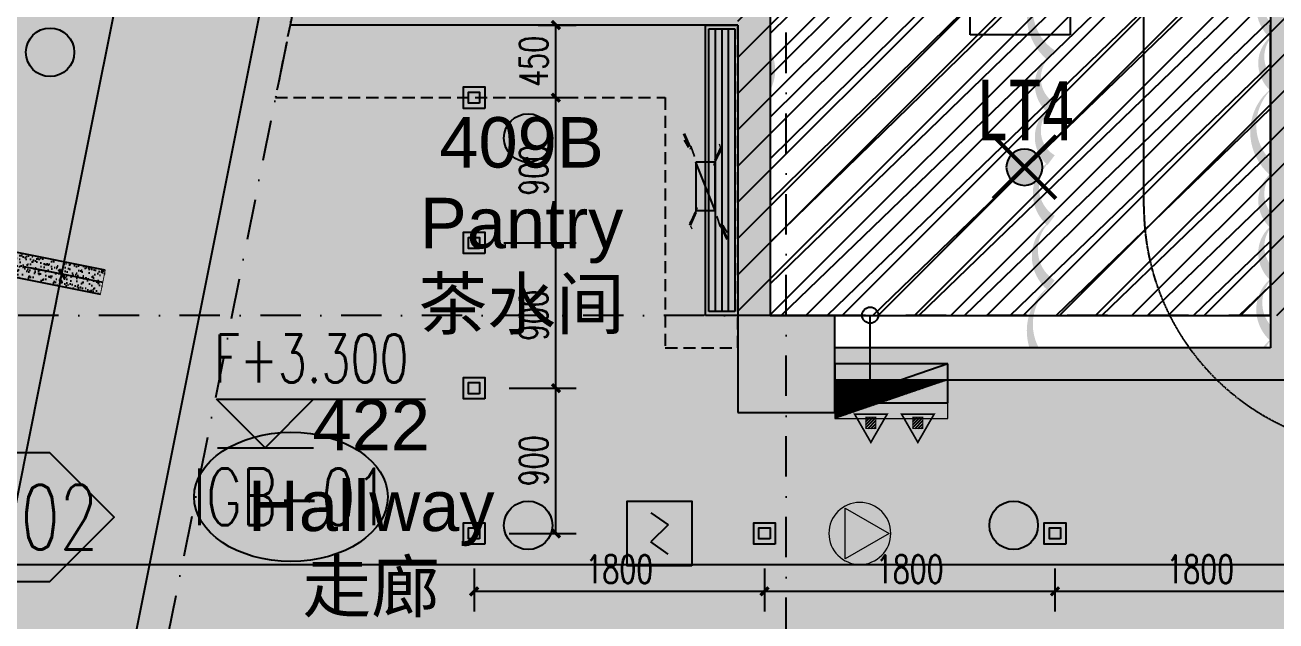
# Model space of a CAD drawing. Extents: x -354516 to 794396, y -401250 to -150594.
# Drawn here: x 16282 to 24035, y -338342 to -334650 of the extents above; entities that cross this region are included whole.
import ezdxf
from ezdxf.enums import TextEntityAlignment as Align

# ---------------------------------------------------------------- set-up
doc = ezdxf.new("R2010")
doc.units = 0
doc.header["$LTSCALE"] = 1000
doc.header["$MEASUREMENT"] = 0
for name, pattern in [('$0$HIDDEN', [0.375, 0.25, -0.125, 0, 0]), ('DASH', [0.35, 0.25, -0.1]), ('DASHDOT2', [0.5, 0.25, -0.125, 0, -0.125]), ('DOTE', [2.4200000000000004, 2, -0.2, 0.02, -0.2])]:
    doc.linetypes.add(name, pattern=pattern)
for name, color, linetype in [('0-吊顶', 6, 'Continuous'), ('0-吊顶材质', 251, 'Continuous'), ('0-吊顶边界', 36, 'Continuous'), ('0-房间名称', 2, 'Continuous'), ('0-火灾自动报警', 1, 'Continuous'), ('0-灯具', 20, 'Continuous'), ('0-灯具1', 40, 'Continuous'), ('0-设备风口', 5, 'Continuous'), ('0-设备风口（修改）', 71, 'Continuous'), ('A-轴线1', 1, 'DOTE'), ('BPM', 4, 'Continuous'), ('COLUMN', 2, 'Continuous'), ('DIM_ELEV', 3, 'Continuous'), ('LINE', 11, 'Continuous'), ('M-DUCT-S-DIFF', 6, 'DASH'), ('PUB_DIM', 3, 'Continuous'), ('PUB_HATCH', 8, 'Continuous'), ('PUB_TEXT', 7, 'Continuous'), ('S-PLT', 30, 'Continuous'), ('S-XP', 1, 'Continuous'), ('S-XP-LG', 32, 'Continuous'), ('S-消火栓', 20, 'Continuous'), ('SN', 3, 'Continuous'), ('WALL', 2, 'Continuous'), ('Z-110', 110, 'Continuous'), ('Z-材料', 3, 'Continuous'), ('墙体', 7, 'Continuous'), ('家具1', 61, 'Continuous'), ('楼梯', 145, 'Continuous'), ('设备', 241, 'Continuous')]:
    doc.layers.add(name, color=color, linetype=linetype)
doc.layers.add('0-地面材质_material hatch', color=251, linetype='Continuous', transparency=0.3)
doc.layers.add('DIM_MODI-天花修改', color=3, linetype='Continuous', plot=False)
doc.layers.add('修改', color=1, linetype='Continuous', plot=False)
doc.layers.add('S-XIAO', color=30, linetype='Continuous', lineweight=5)
doc.styles.add('510p-04$0$Arial_2', font='arial.ttf', dxfattribs={"height": 6.392964071856287})
doc.styles.add('_TCH_DIM', font='SIMPLEX', dxfattribs={"bigfont": 'GBCBIG'})
doc.styles.add('DIM_FONT', font='SIMPLEX', dxfattribs={"width": 0.7, "bigfont": 'GBCBIG'})
doc.styles.add('DIMHT', font='simhei_0.ttf', dxfattribs={"width": 0.8})
doc.styles.add('HZ', font='tjromans.shx', dxfattribs={"width": 0.7, "bigfont": 'tjhztxt.shx'})
doc.styles.add('romans', font='romans', dxfattribs={"width": 0.7})
doc.dimstyles.new('_TCH_ARCH&&50', dxfattribs={"dimscale": 0.5, "dimtxt": 350, "dimasz": 100, "dimexe": 250, "dimexo": 300, "dimgap": 100, "dimtad": 1, "dimdec": 0, "dimzin": 0, "dimdsep": 46, "dimtxsty": 'DIM_FONT', "dimblk": 'ARCHTICK', "dimcen": 0.09, "dimclrd": 3, "dimclre": 3, "dimclrt": 7, "dimazin": 2, "dimtfac": 1, "dimtdec": 0, "dimtix": 1, "dimtmove": 2, "dimatfit": 3, "dimfxl": 0, "dimtolj": 1, "dimtzin": 0, "dimarcsym": 0})

# ---------------------------------------------------------------- blocks, each defined once
blk = doc.blocks.new('PFV1')
at = {"color": 0, "linetype": 'ByBlock', "lineweight": -2}
for p, q in [((-8.876596426136985, 246.3417198565585), (-255.8765964261368, -179.4582801434426)), ((236.3234035738633, -180.4582801434426), (-8.876596426136985, 246.3417198565585)), ((-255.8765964261368, -179.4582801434426), (236.3234035738633, -180.4582801434426))]:
    blk.add_line(p, q, dxfattribs=at)
blk.add_circle((-9.476596436230466, -37.85828015566221), 300, dxfattribs=at)
blk = doc.blocks.new('510I-01-LBBRestroom-plan-01$0$wtqyy')
at = {"layer": '0-灯具'}
for points in [[(-106.5, -26.5), (26.5, -26.5), (26.5, 106.5), (-106.5, 106.5)], [(-74.5, 5.5), (-5.5, 5.5), (-5.5, 74.5), (-74.5, 74.5)]]:
    blk.add_lwpolyline(points, close=True, dxfattribs=at)
blk = doc.blocks.new('TJ-FK3')
for p, q in [((0.5, 0.5000000000109139), (-0.5, 0.5000000000109139)), ((-0.5, 0.5000000000109139), (-0.5, -0.5000000000109139)), ((0.5, -0.5000000000109139), (0.5, 0.5000000000109139)), ((-0.5, -0.5000000000109139), (0.5, -0.5000000000109139))]:
    blk.add_line(p, q)
at = {"color": 95}
blk.add_line((-0.5, -0.5000000000109139), (0.5, 0.5000000000109139), dxfattribs=at)
at = {"color": 95, "style": 'romans'}
for height, rotation, text_generation_flag, width, p in [(0.654350400000001, 311.9912634688246, 4, 0.7999999999999938, (-0.946558161143912, 1.379098507117305)), (0.654350400000001, 48.00873653117544, 6, 0.7999999999999938, (0.946558161143912, 1.379098507117305)), (0.1337774737157268, 41.99126346882271, 4, 0.7999999999999959, (-0.8762879117875855, 0.7825028944571386)), (0.4436329971176255, 123.4898884080581, 6, 0.8000000000000188, (-0.9503797233537625, 0.7664512077863037)), (0.4436329971176255, 236.5101115919419, 4, 0.8000000000000188, (0.9503797233537625, 0.7664512077863037)), (0.1337774737157268, 318.0087365311772, 6, 0.7999999999999959, (0.8762879117875855, 0.7825028944571386)), (0.4436329971176305, 320.4926385295876, 4, 0.7999999999999909, (-0.7543717489952542, 0.9428834698555875)), (0.4436329971176305, 39.50736147041247, 6, 0.7999999999999909, (0.7543717489952542, 0.9428834698555875)), (0.4436329971176305, 219.5073614704124, 6, 0.7999999999999909, (-0.7543717489952542, -0.9428834698555875)), (0.1337774737157268, 138.0087365311773, 6, 0.7999999999999959, (-0.8762879117875855, -0.7825028944571386)), (0.4436329971176255, 56.51011159194187, 4, 0.8000000000000188, (-0.9503797233537625, -0.7664512077863037)), (0.4436329971176255, 303.4898884080581, 6, 0.8000000000000188, (0.9503797233537625, -0.7664512077863037)), (0.4436329971176305, 140.4926385295875, 4, 0.7999999999999909, (0.7543717489952542, -0.9428834698555875)), (0.1337774737157268, 221.9912634688228, 4, 0.7999999999999959, (0.8762879117875855, -0.7825028944571386)), (0.654350400000001, 228.0087365311754, 6, 0.7999999999999938, (-0.946558161143912, -1.379098507117305)), (0.654350400000001, 131.9912634688245, 4, 0.7999999999999938, (0.946558161143912, -1.379098507117305))]:
    blk.add_text('-', height=height, rotation=rotation, dxfattribs=dict(at, text_generation_flag=text_generation_flag, width=width)).set_placement(p)
blk = doc.blocks.new('$TwtSys$00000125')
blk.add_circle((0, 0, 1e-08), 0.6666666666666666)
blk = doc.blocks.new('510p-04$0$material tag')
blk = doc.blocks.new('YG')
at = {"layer": 'BPM', "color": 6, "ltscale": 2}
for p, q in [((53.03300858906005, 328.0330085889436), (-53.03300858894363, 253.03300858906)), ((-53.03300858894363, 253.03300858906), (53.03300858906005, 146.9669914110564)), ((-53.03300858906005, 71.96699141105637), (53.03300858906005, 146.9669914110564))]:
    blk.add_line(p, q, dxfattribs=at)
at = {"layer": 'BPM'}
blk.add_lwpolyline([(-200, 0), (200, 0), (200, 400), (-200, 400)], close=True, dxfattribs=at)
blk = doc.blocks.new('_FZH')
at = {"color": 255}
blk.add_lwpolyline([(-0.5, -0.5), (0.5, -0.5), (0.5, 0.5), (-0.5, 0.5)], close=True, dxfattribs=at)
at = {"layer": 'PUB_HATCH', "color": 250}
blk.add_solid([(-0.5, -0.5), (0.5, -0.5), (-0.5, 0.5), (0.5, 0.5)], dxfattribs=at)
blk = doc.blocks.new('GRID')
at = {"layer": '墙体', "color": 250, "linetype": 'DASHDOT2', "lineweight": -3}
for p, q in [((65920.86708765286, 80687.29082160734), (49202.54362327385, -2904.326500287803)), ((62936.38350671661, 36586.54070517194), (62936.38350671665, 72586.54070517188)), ((107436.3835067166, 48586.54070517188), (-19063.61649328339, 48586.54070517188))]:
    blk.add_line(p, q, dxfattribs=at)
blk = doc.blocks.new('XHS-4')
at = {"layer": 'S-XIAO', "linetype": 'Continuous'}
h = blk.add_hatch(dxfattribs=at)
h.set_pattern_fill('ANSI31', color=256, scale=10, angle=152.1446655778091, style=0)
h.set_pattern_definition([(44.99981499344203, (55471.25327334087, 434076.4532227333), (-0.8838806224391829, 0.8838863305179705), [])])
h.paths.add_polyline_path([(-345224.1005656038, 932668.2646050209), (-344524.1005656071, 932668.2623447309), (-344524.0997906518, 932908.2623447292)])
blk.add_lwpolyline([(-345224.1005656038, 932668.2646050209), (-344524.1005656071, 932668.2623447309), (-344524.0997906518, 932908.2623447292), (-345224.0997906493, 932908.2646050182)], close=True, dxfattribs=at)
at = {"layer": 'S-XP'}
blk.add_line((-344744.0994030047, 932788.2666086234), (-344744.0972995446, 932268.2672477514), dxfattribs=at)
at = {"layer": 'S-XP-LG'}
blk.add_circle((-344744.0972995446, 932268.2672477514), 50, dxfattribs=at)
blk = doc.blocks.new('TL-01')
at = {"layer": 'Z-材料'}
blk.add_lwpolyline([(-8, 0), (-4, 4), (4, 4), (8, 0), (4, -4), (-4, -4)], close=True, dxfattribs=at)
at = {"layer": 'Z-材料', "color": 6, "style": 'HZ', "width": 0.7}
blk.add_attdef('A', text='', height=4.5, dxfattribs=at).set_placement((0, 0), align=Align.MIDDLE_CENTER)
blk = doc.blocks.new('TL-02')
at = {"layer": 'SN'}
blk.add_ellipse((0, 0), major_axis=(-6, 0), ratio=0.6666666666666666, dxfattribs=at)
at = {"layer": 'SN', "color": 6, "style": 'HZ', "width": 0.7}
blk.add_attdef('A', text='', height=4.5, dxfattribs=at).set_placement((0, 0), align=Align.MIDDLE_CENTER)
blk = doc.blocks.new('_ArchTick')
at = {"color": 0, "linetype": 'ByBlock', "const_width": 0.4}
blk.add_lwpolyline([(-0.5, -0.5), (0.5, 0.5)], dxfattribs=at)
blk = doc.blocks.new('*D287')
at = {"layer": 'Defpoints', "color": 0}
for p in [(22665.00971545171, -337866.5000018186), (24465.00971545171, -337866.5000018186), (22665.00971545171, -338158.9745141887)]:
    blk.add_point(p, dxfattribs=at)
at = {"layer": 'PUB_DIM', "color": 3, "lineweight": -2}
for p, q in [((22665.00971545171, -338016.5000018186), (22665.00971545171, -338283.9745141887)), ((24465.00971545171, -338016.5000018186), (24465.00971545171, -338283.9745141887)), ((24465.00971545171, -338158.9745141887), (22665.00971545171, -338158.9745141887))]:
    blk.add_line(p, q, dxfattribs=at)
at = {"layer": 'PUB_DIM', "color": 3, "lineweight": -2, "xscale": 50, "yscale": 50, "zscale": 50, "rotation": 180}
blk.add_blockref('_ArchTick', (22665.00971545171, -338158.9745141887), dxfattribs=at)
at = {"layer": 'PUB_DIM', "color": 3, "lineweight": -2, "xscale": 50, "yscale": 50, "zscale": 50}
blk.add_blockref('_ArchTick', (24465.00971545171, -338158.9745141887), dxfattribs=at)
at = {"layer": 'PUB_DIM', "color": 7, "insert": (23565.00971545171, -338021.4745141887), "char_height": 175, "attachment_point": 5, "style": 'DIM_FONT'}
blk.add_mtext('\\A1;1800', dxfattribs=at)
blk = doc.blocks.new('*D288')
at = {"layer": 'Defpoints', "color": 0}
for p in [(20865.00971545171, -337866.5000018186), (22665.00971545171, -337866.5000018186), (20865.00971545171, -338158.9745141887)]:
    blk.add_point(p, dxfattribs=at)
at = {"layer": 'PUB_DIM', "color": 3, "lineweight": -2}
for p, q in [((20865.00971545171, -338016.5000018186), (20865.00971545171, -338283.9745141887)), ((22665.00971545171, -338016.5000018186), (22665.00971545171, -338283.9745141887)), ((22665.00971545171, -338158.9745141887), (20865.00971545171, -338158.9745141887))]:
    blk.add_line(p, q, dxfattribs=at)
at = {"layer": 'PUB_DIM', "color": 3, "lineweight": -2, "xscale": 50, "yscale": 50, "zscale": 50, "rotation": 180}
blk.add_blockref('_ArchTick', (20865.00971545171, -338158.9745141887), dxfattribs=at)
at = {"layer": 'PUB_DIM', "color": 3, "lineweight": -2, "xscale": 50, "yscale": 50, "zscale": 50}
blk.add_blockref('_ArchTick', (22665.00971545171, -338158.9745141887), dxfattribs=at)
at = {"layer": 'PUB_DIM', "color": 7, "insert": (21765.00971545171, -338021.4745141887), "char_height": 175, "attachment_point": 5, "style": 'DIM_FONT'}
blk.add_mtext('\\A1;1800', dxfattribs=at)
blk = doc.blocks.new('*D289')
at = {"layer": 'Defpoints', "color": 0}
for p in [(19065.00971545171, -337866.5000018186), (20865.00971545171, -337866.5000018186), (19065.00971545171, -338158.9745141887)]:
    blk.add_point(p, dxfattribs=at)
at = {"layer": 'PUB_DIM', "color": 3, "lineweight": -2}
for p, q in [((19065.00971545171, -338016.5000018186), (19065.00971545171, -338283.9745141887)), ((20865.00971545171, -338016.5000018186), (20865.00971545171, -338283.9745141887)), ((20865.00971545171, -338158.9745141887), (19065.00971545171, -338158.9745141887))]:
    blk.add_line(p, q, dxfattribs=at)
at = {"layer": 'PUB_DIM', "color": 3, "lineweight": -2, "xscale": 50, "yscale": 50, "zscale": 50, "rotation": 180}
blk.add_blockref('_ArchTick', (19065.00971545171, -338158.9745141887), dxfattribs=at)
at = {"layer": 'PUB_DIM', "color": 3, "lineweight": -2, "xscale": 50, "yscale": 50, "zscale": 50}
blk.add_blockref('_ArchTick', (20865.00971545171, -338158.9745141887), dxfattribs=at)
at = {"layer": 'PUB_DIM', "color": 7, "insert": (19965.00971545171, -338021.4745141887), "char_height": 175, "attachment_point": 5, "style": 'DIM_FONT'}
blk.add_mtext('\\A1;1800', dxfattribs=at)
blk = doc.blocks.new('*D290')
at = {"layer": 'Defpoints', "color": 0}
for p in [(19131.50971545171, -336900.0000018186), (19572.28312469833, -336900.0000018186), (19131.50971545171, -337800.0000018186)]:
    blk.add_point(p, dxfattribs=at)
at = {"layer": 'PUB_DIM', "color": 3, "lineweight": -2}
for p, q in [((19281.50971545171, -336900.0000018186), (19697.28312469833, -336900.0000018186)), ((19572.28312469833, -337800.0000018186), (19572.28312469833, -336900.0000018186)), ((19281.50971545171, -337800.0000018186), (19697.28312469833, -337800.0000018186))]:
    blk.add_line(p, q, dxfattribs=at)
at = {"layer": 'PUB_DIM', "color": 3, "lineweight": -2, "xscale": 50, "yscale": 50, "zscale": 50}
for p, rotation in [((19572.28312469833, -336900.0000018186), 90), ((19572.28312469833, -337800.0000018186), 270)]:
    blk.add_blockref('_ArchTick', p, dxfattribs=dict(at, rotation=rotation))
at = {"layer": 'PUB_DIM', "color": 7, "insert": (19434.78312469838, -337350.0000018186), "char_height": 175, "attachment_point": 5, "rotation": 90, "style": 'DIM_FONT'}
blk.add_mtext('\\A1;900', dxfattribs=at)
blk = doc.blocks.new('*D291')
at = {"layer": 'Defpoints', "color": 0}
for p in [(19099.50971545171, -336000.0000018186), (19572.28312469833, -336000.0000018186), (19131.50971545171, -336900.0000018186)]:
    blk.add_point(p, dxfattribs=at)
at = {"layer": 'PUB_DIM', "color": 3, "lineweight": -2}
for p, q in [((19249.50971545171, -336000.0000018186), (19697.28312469833, -336000.0000018186)), ((19572.28312469833, -336900.0000018186), (19572.28312469833, -336000.0000018186)), ((19281.50971545171, -336900.0000018186), (19697.28312469833, -336900.0000018186))]:
    blk.add_line(p, q, dxfattribs=at)
at = {"layer": 'PUB_DIM', "color": 3, "lineweight": -2, "xscale": 50, "yscale": 50, "zscale": 50}
for p, rotation in [((19572.28312469833, -336000.0000018186), 90), ((19572.28312469833, -336900.0000018186), 270)]:
    blk.add_blockref('_ArchTick', p, dxfattribs=dict(at, rotation=rotation))
at = {"layer": 'PUB_DIM', "color": 7, "insert": (19434.78312469838, -336450.0000018186), "char_height": 175, "attachment_point": 5, "rotation": 90, "style": 'DIM_FONT'}
blk.add_mtext('\\A1;900', dxfattribs=at)
blk = doc.blocks.new('*D292')
at = {"layer": 'Defpoints', "color": 0}
for p in [(19131.50971545171, -335100.0000018186), (19572.28312469833, -335100.0000018186), (19099.50971545171, -336000.0000018186)]:
    blk.add_point(p, dxfattribs=at)
at = {"layer": 'PUB_DIM', "color": 3, "lineweight": -2}
for p, q in [((19281.50971545171, -335100.0000018186), (19697.28312469833, -335100.0000018186)), ((19572.28312469833, -336000.0000018186), (19572.28312469833, -335100.0000018186)), ((19249.50971545171, -336000.0000018186), (19697.28312469833, -336000.0000018186))]:
    blk.add_line(p, q, dxfattribs=at)
at = {"layer": 'PUB_DIM', "color": 3, "lineweight": -2, "xscale": 50, "yscale": 50, "zscale": 50}
for p, rotation in [((19572.28312469833, -335100.0000018186), 90), ((19572.28312469833, -336000.0000018186), 270)]:
    blk.add_blockref('_ArchTick', p, dxfattribs=dict(at, rotation=rotation))
at = {"layer": 'PUB_DIM', "color": 7, "insert": (19434.78312469838, -335550.0000018186), "char_height": 175, "attachment_point": 5, "rotation": 90, "style": 'DIM_FONT'}
blk.add_mtext('\\A1;900', dxfattribs=at)
blk = doc.blocks.new('*D293')
at = {"layer": 'Defpoints', "color": 0}
for p in [(19312.13232023838, -334649.9999980918), (19572.28312469833, -334649.9999980918), (19131.50971545171, -335100.0000018186)]:
    blk.add_point(p, dxfattribs=at)
at = {"layer": 'PUB_DIM', "color": 3, "lineweight": -2}
for p, q in [((19462.13232023838, -334649.9999980918), (19697.28312469833, -334649.9999980918)), ((19572.28312469833, -335100.0000018186), (19572.28312469833, -334649.9999980918)), ((19281.50971545171, -335100.0000018186), (19697.28312469833, -335100.0000018186))]:
    blk.add_line(p, q, dxfattribs=at)
at = {"layer": 'PUB_DIM', "color": 3, "lineweight": -2, "xscale": 50, "yscale": 50, "zscale": 50}
for p, rotation in [((19572.28312469833, -334649.9999980918), 90), ((19572.28312469833, -335100.0000018186), 270)]:
    blk.add_blockref('_ArchTick', p, dxfattribs=dict(at, rotation=rotation))
at = {"layer": 'PUB_DIM', "color": 7, "insert": (19434.78312469838, -334874.9999999552), "char_height": 175, "attachment_point": 5, "rotation": 90, "style": 'DIM_FONT'}
blk.add_mtext('\\A1;450', dxfattribs=at)
blk = doc.blocks.new('dsgdfgdgd')
at = {"layer": '0-灯具1', "linetype": 'ByBlock'}
h = blk.add_hatch(dxfattribs=at)
h.set_pattern_fill('AR-SAND', color=256, scale=20)
h.set_pattern_definition([(37.50000000000001, (41936.38350665569, 6586.540706634521), (-1.60003129598405, 48.94132373293424), [0, -38.608, 0, -43.18000000000001, 0, -41.27500000000001]), (7.499999999999999, (41936.38350665569, 6586.540706634521), (44.95232831380026, 71.68251005683541), [0, -20.828, 0, -34.798, 0, -13.335]), (327.5, (41905.14150665569, 6586.540706634521), (79.0992370241458, 0.14371846785457), [0, -12.7, 0, -45.72, 0, -59.69]), (317.5, (41905.14150665569, 6586.540706634521), (76.35564524722973, 22.29293232572163), [0, -6.35, 0, -29.972, 0, -34.29])])
h.paths.add_polyline_path([(-600, -75), (-600, 75), (600, 75), (600, -75)])
at = {"layer": '0-灯具', "linetype": 'ByBlock'}
blk.add_lwpolyline([(-600, 75), (600, 75), (600, -75), (-600, -75)], dxfattribs=at)
at = {"layer": '0-灯具1', "color": 3, "linetype": 'DASH'}
blk.add_line((600, 0), (-600, 0), dxfattribs=at)
at = {"layer": '0-灯具1', "const_width": 5}
blk.add_lwpolyline([(-600, -75), (-600, 75), (600, 75), (600, -75)], close=True, dxfattribs=at)
blk = doc.blocks.new('*D462')
at = {"layer": 'Defpoints', "color": 0}
for p in [(16176.04440609278, -336125.551557955), (16511.26690746992, -336192.5966099143), (15411.19161134365, -339949.8162196078)]:
    blk.add_point(p, dxfattribs=at)
at = {"layer": 'PUB_DIM', "color": 3, "lineweight": -2}
for p, q in [((15746.40792881339, -340016.8600347755), (16511.26690746992, -336192.5966099143)), ((16323.1314608953, -336154.9692109803), (16633.83945313869, -336217.1113207687)), ((15558.27866614618, -339979.2338726331), (15868.98047448217, -340041.3747456298))]:
    blk.add_line(p, q, dxfattribs=at)
at = {"layer": 'PUB_DIM', "color": 3, "lineweight": -2, "xscale": 50, "yscale": 50, "zscale": 50}
for p, rotation in [((16511.26690746992, -336192.5966099143), 78.68997685959259), ((15746.40792881339, -340016.8600347755), 258.6899768595926)]:
    blk.add_blockref('_ArchTick', p, dxfattribs=dict(at, rotation=rotation))
at = {"layer": 'PUB_DIM', "color": 7, "insert": (15994.007617906, -338077.762140405), "char_height": 175, "attachment_point": 5, "rotation": 78.68997685959258, "style": 'DIM_FONT'}
blk.add_mtext('\\A1;3900', dxfattribs=at)
blk = doc.blocks.new('*D442')
at = {"layer": 'Defpoints', "color": 0}
for p in [(16940.90338528929, -332301.288130394), (17276.11970275894, -332368.3319455616), (16176.04440609278, -336125.551557955)]:
    blk.add_point(p, dxfattribs=at)
at = {"layer": 'PUB_DIM', "color": 3, "lineweight": -2}
for p, q in [((17087.99044009182, -332330.7057834193), (17398.69224842772, -332392.846656416)), ((16511.26072356241, -336192.5953731227), (17276.11970275894, -332368.3319455616)), ((16323.1314608953, -336154.9692109803), (16633.83326923119, -336217.1100839771))]:
    blk.add_line(p, q, dxfattribs=at)
at = {"layer": 'PUB_DIM', "color": 3, "lineweight": -2, "xscale": 50, "yscale": 50, "zscale": 50}
for p, rotation in [((17276.11970275894, -332368.3319455616), 78.68997685959259), ((16511.26072356241, -336192.5953731227), 258.6899768595926)]:
    blk.add_blockref('_ArchTick', p, dxfattribs=dict(at, rotation=rotation))
at = {"layer": 'PUB_DIM', "color": 7, "insert": (16758.860412925, -334253.4974774023), "char_height": 175, "attachment_point": 5, "rotation": 78.68997685959258, "style": 'DIM_FONT'}
blk.add_mtext('\\A1;3900', dxfattribs=at)
blk = doc.blocks.new('xhs1')
at = {"layer": 'S-消火栓'}
h = blk.add_hatch(dxfattribs=at)
h.set_pattern_fill('ANSI31', color=3, scale=107.77536, angle=90, style=0)
h.set_pattern_definition([(225, (15349.22414695204, 4699.880979277354), (-9.526085987602677, 9.52608598760267), [])])
h.paths.add_polyline_path([(-182.0844529529859, -329.4807906502392), (-182.0844529529859, -399.5452177326424), (-119.9356974067923, -399.5452177326424), (-119.9356974067923, -329.4807906502392)])
h = blk.add_hatch(dxfattribs=at)
h.set_pattern_fill('ANSI31', color=3, scale=107.77536, angle=90, style=0)
h.set_pattern_definition([(225, (15640.3706242311, 4699.880979277354), (-9.526085987602677, 9.52608598760267), [])])
h.paths.add_polyline_path([(109.0620243260928, -329.4807906502392), (109.0620243260928, -399.5452177326424), (171.2107798719953, -399.5452177326424), (171.2107798719953, -329.4807906502392)])
at = {"layer": 'S-消火栓', "color": 3}
for p, q in [((325, 0), (-375, -240)), ((325, 0), (-375, 0)), ((-375, 0), (-375, -240)), ((325, -240), (325, 0)), ((-375, -240), (325, -240))]:
    blk.add_line(p, q, dxfattribs=at)
for points, const_width in [([(-252.1750171521417, -310.5675039194757), (-151.0737549040205, -485.6800268428051), (-49.97249265562277, -310.5675039194757), (-252.1750171521417, -310.5675039194757), (-151.0737549040205, -485.6800268428051)], 10.777536), ([(38.97146012692247, -310.5675039194757), (140.0727223750437, -485.6800268428051), (241.1739846234414, -310.5675039194757), (38.97146012692247, -310.5675039194757), (140.0727223750437, -485.6800268428051)], 10.777536), ([(-182.0844529529859, -329.4807906502392), (-182.0844529529859, -399.5452177326424), (-119.9356974067923, -399.5452177326424), (-119.9356974067923, -329.4807906502392), (-182.0844529529859, -329.4807906502392)], 6.466521600000001), ([(109.0620243260928, -329.4807906502392), (109.0620243260928, -399.5452177326424), (171.2107798719953, -399.5452177326424), (171.2107798719953, -329.4807906502392), (109.0620243260928, -329.4807906502392)], 6.466521600000001)]:
    blk.add_lwpolyline(points, dxfattribs=dict(at, const_width=const_width))
blk.add_solid([(-375, 0), (-375, -240), (325, 0)], dxfattribs=at)
blk = doc.blocks.new('ZXD')
at = {"layer": '设备'}
h = blk.add_hatch(color=256, dxfattribs=at)
h.paths.add_polyline_path([(-79.44943972106557, 79.44943972115288), (-0.1000731623498723, 0.1000731624517357), (79.34930353343952, 79.54944985821203, 0.413844687062504)])
h.paths.add_polyline_path([(-0.1000731622916646, 0.1000731624262698), (-79.44943972100737, 79.4494397211638, 0.1989123673799175), (-112.3584751765593, 0, 0.1985850328333695), (-79.54944985825568, -79.34930353346135)])
h.paths.add_polyline_path([(-79.54944985825568, -79.34930353345408, 0.4145825339240976), (79.44943972112378, -79.44943972104375), (-0.1000731623498723, 0.1000731624517357)])
h.paths.add_polyline_path([(-0.1000731622916646, 0.1000731624226319), (79.44943972112378, -79.44943972102556, 0.1989123673794284), (112.3584751764429, 0, 0.1992397429347472), (79.34930353343952, 79.54944985819748)])
for p, q in [((-194.5544379886123, 194.5544379887506), (194.3542916639708, -194.3542916638908)), ((-194.5544379886705, -194.3542916638908), (194.3542916639708, 194.5544379886924))]:
    blk.add_line(p, q, dxfattribs=at)
at = {"layer": '设备', "const_width": 25}
for points in [[(194.3542916639708, 194.5544379886924), (-194.5544379886705, -194.3542916638908)], [(-194.5544379886123, 194.5544379887506), (194.3542916639708, -194.3542916638908)]]:
    blk.add_lwpolyline(points, dxfattribs=at)
at = {"layer": '设备'}
blk.add_circle((0, 0), 112.3584751765085, dxfattribs=at)

msp = doc.modelspace()

# ---------------------------------------------------------------- hatches: boundary and pattern name
at = {"layer": '0-吊顶材质'}
h = msp.add_hatch(dxfattribs=at)
h.set_pattern_fill('EARTH', color=256, scale=1500)
h.set_pattern_definition([(0, (-498310856.1664238, -3090192758.000448), (375, 375), [375, -375]), (0, (-498310856.1664238, -3090192617.375448), (375, 375), [375, -375]), (0, (-498310856.1664238, -3090192476.750448), (375, 375), [375, -375]), (90, (-498310809.2914238, -3090192429.875448), (-374.9999999999999, 375), [375, -375]), (90, (-498310668.6664238, -3090192429.875448), (-374.9999999999999, 375), [375, -375]), (90, (-498310528.0414238, -3090192429.875448), (-374.9999999999999, 375), [375, -375])])
h.paths.add_polyline_path([(8103.715947450517, -373809.9999981248), (8639.715947510122, -371129.9999981248), (7976.840821505903, -371129.9999981248), (8738.302715362428, -367322.7170214974), (8934.41899228227, -367361.9395394647), (9267.810253204225, -365694.9518947923), (9071.694625080941, -365655.7287693345), (11035.34246498477, -355837.570359739), (11231.45859998596, -355876.7935872399), (11564.85000288617, -354209.805232557), (11368.73437476289, -354170.5821070992), (12441.28369623554, -348807.8642034852), (12637.39983123672, -348847.0874309861), (12970.79123413694, -347180.0990763032), (12774.67560601365, -347140.8759508454), (14767.72463196647, -337175.6308198296), (14963.83627075088, -337214.8531475388), (16276.80600690973, -330650.0000014626), (16308.88263005149, -330650.0000014626), (16308.88263005149, -330250.0000014626), (18600.12075472009, -330249.9976330125), (14873.46548003089, -348859.6853342378), (14208.45011252296, -352207.303636583), (13914.41983330381, -353678.1194091165), (9888.346155883191, -373808.8313942277)])
h = msp.add_hatch(dxfattribs=at)
h.set_pattern_fill('AR-SAND', color=256, scale=112.5)
h.set_pattern_definition([(37.50000000000001, (-498310856.1664238, -3090192758.000448), (-7.086752787330918, 216.7676740139804), [0, -171, 0, -191.25, 0, -182.8125]), (7.499999999999999, (-498310856.1664238, -3090192758.000448), (199.0998793426193, 317.4914323383458), [0, -92.25, 0, -154.125, 0, -59.0625]), (327.5, (-498310994.5414238, -3090192758.000448), (350.3409594470432, 0.636643522908556), [0, -56.25, 0, -202.5, 0, -264.375]), (317.5, (-498310994.5414238, -3090192758.000448), (338.189243014383, 98.73850105510306), [0, -28.125, 0, -132.75, 0, -151.875])])
h.paths.add_polyline_path([(27200.00971502197, -338749.9999981248), (27200.00971537959, -336849.9999962174), (21300.00000006091, -336849.9999947869), (21300.00000006091, -337050.0000014626), (20700.00000006091, -337050.0000014626), (20700.00000006091, -334649.9999981248), (17924.27878260743, -334649.9999981248), (18404.27246129644, -332249.9292874658), (20700.00000006091, -332249.9918256127), (20700.00000000131, -330249.9999981248), (18600.11978173387, -330250.0024977052), (16900.3784056915, -338749.9999981248)])
h = msp.add_hatch(dxfattribs=at)
h.set_pattern_fill('ANSI31', color=256, scale=100)
h.set_pattern_definition([(45, (0, -378450), (-112.2532015133644, 112.2532015133644), [])])
h.paths.add_polyline_path([(20700.0000000608, -330249.9999980922), (24200.00000006091, -330249.9999980922), (24200.00000006106, -336450.0000019073), (20700.00000006094, -336450.0000019073)])
at = {"layer": '0-地面材质_material hatch'}
h = msp.add_hatch(dxfattribs=at)
h.set_pattern_fill('ANSI35', color=256, scale=1500)
h.set_pattern_definition([(45, (-498310856.1664237, -3090192758.000448), (-265.1650429449553, 265.1650429449554), []), (45, (-498310591.0013812, -3090192758.000448), (-265.1650429449553, 265.1650429449554), [468.75, -93.75, 0, -93.75])])
h.paths.add_polyline_path([(11204.4291444663, -368249.5220680558), (11202.84258767404, -368249.5220680558), (12024.33357074299, -364149.9999366127), (11820.37277748623, -364149.9999981247), (12883.12150331774, -358789.531920942), (13283.04164013419, -358869.4359713871), (13573.27594378743, -357397.8632761318), (13186.27167370357, -357320.505496534), (14564.80056264438, -350406.8581114136), (14959.43440664373, -350485.7868655948), (15253.92366540991, -349014.978212717), (14859.82582500019, -348936.2442469918), (15580.30678048172, -345344.8593139969), (15972.52623797323, -345422.9472684796), (16268.12977726128, -343952.5956239636), (15875.41756441631, -343873.8191500031), (16903.21213295498, -338750.5665512406), (17104.33354630508, -338750.000058683), (18804.33355840483, -330249.9999981247), (18008.87795325556, -330249.9999981247), (18008.87795325554, -330249.99999833), (17008.87795331514, -330249.9999978532), (17008.87795331516, -330249.9999981247), (16308.8826300744, -330249.9999981247), (16308.8826300744, -330650.0000014626), (15508.8826300148, -330650.0000014626), (15508.8826300744, -329850.0000014626), (16134.40212591925, -329850.0000014626), (16134.40212597885, -329450.0782871567), (-15658.7115974804, -329450.0000014626), (-15658.7115974804, -329750.0000014626), (-15208.88730606995, -329750.0000014626), (-15208.88730606995, -330550.0000014626), (-16408.88730606995, -330550.0000014626), (-16408.88730640482, -329544.5703533465), (-18499.99999990599, -329544.5703542714), (-18499.99999990308, -330244.5703498409), (-18805.41948791261, -330244.5703498409), (-17104.33356473408, -338749.9999981247), (-16900.37296298704, -338749.9990659081), (-16529.80953899584, -340602.8161859833), (-16922.00629271229, -340681.1682076525), (-16627.75313831528, -342152.4322919916), (-16235.60150614939, -342073.8563499771), (-14201.79595485888, -352205.7793073975), (-14597.50992849115, -352285.1138099988), (-14296.20185884479, -353754.5603594144), (-13914.73662087879, -353678.180777105), (-12594.53895631991, -360279.1691003166), (-12986.81325973207, -360357.4053900937), (-12692.59688544137, -361828.4872615468), (-12300.3728315588, -361749.9997239434), (-11820.37283215485, -364149.9997210823), (-12024.33381018601, -364149.9995751702), (-10724.35945661586, -370649.9999980944), (-13199.99999994277, -370649.9999980944), (-13199.99999992869, -372649.9999981184), (-10324.42009220173, -372649.9999980939), (-10092.53203288279, -373808.8313947045), (-8103.715945577242, -373809.9999981247), (-8639.715949451544, -371130.0000014626), (8639.715949619196, -371130.0000014626), (8103.715948009871, -373809.9999981247), (10092.56727918424, -373808.8313942276), (10324.40867567861, -372649.999998093), (13200.00000007131, -372649.9999980847), (13200.00000007131, -370649.9999980934), (10724.35945679504, -370649.9999980934)])
h.paths.add_polyline_path([(-7647.001256084062, -368699.9951997124), (-13983.25311008654, -337018.7358894669), (-14963.84362230263, -337214.8549285256), (-15856.80864057503, -332750.0011282288), (-14582.05910334549, -332750.0031314217), (-14228.40829566679, -334518.2571697556), (-13689.08892402611, -334410.3932953202), (-13689.07890671356, -334410.3912954701), (-12610.4401634918, -334194.6635465993), (-12610.45018080435, -334194.6655469261), (-11237.6372348424, -333920.1029577576), (-11237.62721814898, -333920.100957751), (-10158.98847486761, -333704.3732088802), (-10158.98847488127, -333704.3732056938), (-9178.41781589947, -333508.2590737664), (-9129.577432369806, -333752.4609914147), (14637.0002884511, -333750.0000014626), (8227.000288451098, -365799.9999981247), (7646.961810434244, -368699.9971995674), (7000.000000024222, -368699.9971995674), (6985.295029664419, -368699.9951997124), (6099.989983344458, -368699.9951963745), (6100.000000060796, -368699.9951996804), (5000.000000060796, -368699.9951996804), (5000.000000083826, -368699.9971995674), (3799.990357125185, -368699.9971995674), (-6950.117393529035, -368699.9971995674)], flags=16)
h.paths.add_polyline_path([(-8934.416185235597, -367361.940027269), (-9267.817872082807, -365694.9537291848), (-9071.702243959524, -365655.730603727), (-9042.284823810674, -365802.8177051865), (-8650.05201921425, -365724.37114385), (-8679.459155416109, -365577.2819862686), (-8483.349074577905, -365538.0599699341), (-8149.961928581812, -367205.0491752945), (-8346.078063821413, -367244.2724023186), (-8375.484665965654, -367097.1831369721), (-8767.72775427065, -367175.6317553841), (-8738.300050234415, -367322.7167997681)], flags=16)
h.paths.add_polyline_path([(-11231.44565091095, -355876.7913084351), (-11564.84733775816, -354209.8050103508), (-11368.73170963488, -354170.5818848931), (-11339.31428948603, -354317.6689863526), (-10947.0814848896, -354239.2224250161), (-10976.48862109146, -354092.1332674347), (-10780.37854025326, -354052.9112511002), (-10446.99139425717, -355719.9004564606), (-10643.10752949677, -355759.1236834847), (-10672.51413164101, -355612.0344181382), (-11064.757219946, -355690.4830365502), (-11035.32951590977, -355837.5680809342)], flags=16)
h.paths.add_polyline_path([(8149.961928749464, -367205.0491752945), (8483.349074745558, -365538.0599699341), (8679.459155583761, -365577.2819862686), (8650.052019381903, -365724.37114385), (9042.284823978327, -365802.8177051865), (9071.702244127177, -365655.730603727), (9267.81787225046, -365694.9537291848), (8934.41618540325, -367361.940027269), (8738.300050402067, -367322.7167997681), (8767.727754438303, -367175.6317553841), (8375.484666133307, -367097.1831369721), (8346.078063989065, -367244.2724023186)], flags=16)
h.paths.add_polyline_path([(-12637.3868819829, -348847.0851517044), (-12970.78856883011, -347180.0988536202), (-12774.67294070683, -347140.8757281624), (-12745.25552055798, -347287.9628296219), (-12353.02271596155, -347209.5162682854), (-12382.42985216341, -347062.4271107041), (-12186.31977132521, -347023.2050943695), (-11852.93262532911, -348690.1942997299), (-12049.04876056872, -348729.417526754), (-12078.45536271296, -348582.3282614075), (-12470.69845101795, -348660.7768798195), (-12441.27074698172, -348807.8619242035)], flags=16)
h.paths.add_polyline_path([(10446.99139442482, -355719.9004564606), (10780.37854042091, -354052.9112511002), (10976.48862125912, -354092.1332674347), (10947.08148505726, -354239.2224250161), (11339.31428965368, -354317.6689863526), (11368.73170980253, -354170.5818848931), (11564.84733792581, -354209.8050103508), (11231.4456510786, -355876.7913084351), (11035.32951607742, -355837.5680809342), (11064.75722011366, -355690.4830365502), (10672.51413180866, -355612.0344181382), (10643.10752966442, -355759.1236834847)], flags=16)
h.paths.add_polyline_path([(11852.93262549677, -348690.1942997299), (12186.31977149286, -347023.2050943695), (12382.42985233106, -347062.4271107041), (12353.02271612921, -347209.5162682854), (12745.25552072563, -347287.9628296219), (12774.67294087448, -347140.8757281624), (12970.78856899776, -347180.0988536202), (12637.38688215055, -348847.0851517044), (12441.27074714937, -348807.8619242035), (12470.69845118561, -348660.7768798195), (12078.45536288061, -348582.3282614075), (12049.04876073637, -348729.417526754)], flags=16)
h.paths.add_polyline_path([(14149.98015388288, -337205.0568271004), (14483.36729987898, -335538.06762174), (14679.47738071718, -335577.2896380745), (14650.07024451532, -335724.3787956559), (15042.30304911175, -335802.8253569924), (15071.7204692606, -335655.7382555329), (15267.83609738388, -335694.9613809906), (14934.43441053667, -337361.9476790749), (14738.31827553549, -337322.724451574), (14767.74597957172, -337175.63940719), (14375.50289126673, -337097.190788778), (14346.09628912248, -337244.2800541245)], flags=16)
h = msp.add_hatch(dxfattribs=at)
h.set_pattern_fill('ANSI31', color=256, scale=1500)
h.set_pattern_definition([(45, (-498310856.1664237, -3090192758.000448), (-132.5825214724777, 132.5825214724777), [])])
h.paths.add_polyline_path([(20900.0026651267, -336450.0002203308), (20900.0026651267, -330450.0002208077), (21300.0026651267, -330450.0002208077), (21300.0026651267, -330250.0002208077), (23923.10133829155, -330250.0002208077), (24000.0026651267, -330461.2848797165), (24000.0026651267, -336450.0002203308)])
h = msp.add_hatch(dxfattribs=at)
h.set_pattern_fill('ANSI35', color=256, scale=1200)
h.set_pattern_definition([(45, (-498310856.1664237, -3090192758.000448), (-212.1320343559642, 212.1320343559643), []), (45, (-498310644.0343897, -3090192758.000448), (-212.1320343559642, 212.1320343559643), [375, -75, 0, -75])])
h.paths.add_polyline_path([(-20701.51522538624, -336849.5220675789), (-27366.50551137886, -336849.5220690094), (-27366.50551131926, -338749.5116854035), (-17105.8396527525, -338749.5209513031), (-17925.80906311236, -334649.4513588272), (-20701.51522538624, -334649.4513588272)])
h.paths.add_polyline_path([(19698.48945232668, -366049.4911480271), (19698.48945232668, -364149.5220480286), (12022.83179124632, -364149.5220570885), (11202.84258767404, -368249.5220680558), (13198.48945179024, -368249.5220699631), (13198.48945184984, -366049.5220694863)])
h.paths.add_polyline_path([(-19700.01475248299, -364149.5024237953), (-19700.01475242338, -364850.7332377755), (-19800.01475242338, -364850.7332377755), (-19800.01475254259, -365850.7332377755), (-19701.51054880581, -365850.7332387291), (-19700.01820806227, -366049.5396552407), (-13201.51054874621, -366049.5220694863), (-13201.51054856739, -368249.5220666252), (-11205.86368468962, -368249.5220680558), (-12025.85304686985, -364149.5212631546)])
h.paths.add_polyline_path([(27200.0097153429, -338749.5219202362), (27200.0097153429, -338550.7228551232), (27300.0097152833, -338550.7228551232), (27300.0097152833, -337550.7228551232), (27200.0097152833, -337550.7228546463), (27200.0097152833, -336849.9999981247), (21300.00000014343, -336849.9999981247), (21300.00000008383, -337050.0000019394), (20700.00000008383, -337050.0000014626), (20699.74871482887, -336649.5112829529), (20698.49412801304, -336649.5112829529), (20698.49412825146, -334649.4513607346), (17922.8324737791, -334649.4513607346), (17102.76511439123, -338749.5209513031)])
at = {"layer": 'WALL'}
h = msp.add_hatch(color=250, dxfattribs=at)
h.dxf.hatch_style = 1
h.paths.add_polyline_path([(24000.00000006095, -336649.999998092), (21300.00000006094, -336649.9999980917), (21300.00000006094, -336849.9999980921), (24000.00000006089, -336849.999998092), (24300.00000006199, -336849.999998092), (24300.00000006199, -336649.999998092), (24200.00000006096, -336649.999998092), (24200.00000006095, -331100.0138039251), (25499.99768467082, -331100.013803925), (25499.99768467082, -330249.9999980918), (27200.00971528659, -330249.9999980918), (27200.00971528632, -333849.9924455622), (27400.00971528632, -333849.9924455624), (27400.00971528641, -333649.9924455622), (27400.00971528666, -330249.999998092), (30269.23572530715, -330249.999998092, -0.1715728752538099), (30269.23572769059, -330049.999998092), (27200.00971528667, -330049.999998092), (25354.17185225093, -330049.999998092), (24000.00000006089, -330049.999998092), (21300.00000006094, -330049.9999980919), (21300.00000006094, -330249.999998092), (24000.00000006089, -330249.9999980919), (24000.00000006089, -331000.0138039249)])
h.paths.add_polyline_path([(24200.00000006087, -331000.0138039245), (24200.00000006087, -330249.9999980923), (25399.99768467019, -330249.9999980923), (25399.99768467019, -331000.0138039245)], flags=16)
h = msp.add_hatch(color=250, dxfattribs=at)
h.dxf.hatch_style = 1
h.paths.add_polyline_path([(20900.00000006089, -332249.999998092), (20900.0000000604, -331750.0718927407), (20700.00000006067, -331750.0718927407), (20700.00000006093, -332249.9918257367), (19999.99336656703, -332249.9727567268), (19999.98791833021, -332449.9727566529), (20700.00000006071, -332449.991825811), (20700.00000006072, -334449.9999980918), (18168.2247908986, -334449.9999980918), (18568.2327719922, -332449.9337539474), (19199.98791862702, -332449.9509637055), (19199.99336686383, -332249.9509637795), (18404.27246129486, -332249.9292874002), (17924.26464041573, -334649.9999980918), (20700.00000006104, -334649.9999980917), (20700.00000006089, -336450.0000014626), (20900.00000006089, -336450.0000014626), (20900.00000006089, -334649.9999980918)])

# ---------------------------------------------------------------- linework, layer by layer
at = {"layer": '0-吊顶', "linetype": 'DASH', "ltscale": 0.01}
for points in [[(24715.89011663329, -329567.9421696984), (27055.26384961736, -329567.9421696984, -0.414213562373095), (28555.26384961736, -331067.9421696984), (28555.26384961736, -335775.2534647309, -0.414213562373095), (27055.26384961736, -337275.2534647309), (24715.89011663329, -337275.2534647309, -0.414213562373095), (23215.89011663329, -335775.2534647309), (23215.89011663329, -331067.9421696984, -0.414213562373095)], [(12239.29277241361, -337993.3319573724), (29007.76571399104, -337993.3319573724, -0.414213562373095), (30507.76571399104, -339493.3319573724), (30507.76571399104, -363100.5562305772, -0.414213562373095), (29007.76571399104, -364600.5562305772), (12239.29277241361, -364600.5562305772, -0.414213562373095), (10739.29277241361, -363100.5562305772), (10739.29277241361, -339493.3319573724, -0.414213562373095)]]:
    msp.add_lwpolyline(points, format="xyb", close=True, dxfattribs=at)
at = {"layer": '0-吊顶边界'}
msp.add_lwpolyline([(8103.715947450517, -373809.9999981248), (8639.715947510122, -371129.9999981248), (7976.840821505903, -371129.9999981248), (8738.302715362428, -367322.7170214974), (8934.41899228227, -367361.9395394647), (9267.810253204225, -365694.9518947923), (9071.694625080941, -365655.7287693345), (11035.34246498477, -355837.570359739), (11231.45859998596, -355876.7935872399), (11564.85000288617, -354209.805232557), (11368.73437476289, -354170.5821070992), (12441.28369623554, -348807.8642034852), (12637.39983123672, -348847.0874309861), (12970.79123413694, -347180.0990763032), (12774.67560601365, -347140.8759508454), (14767.72463196647, -337175.6308198296), (14963.83627075088, -337214.8531475388), (16276.80600690973, -330650.0000014626), (16308.88263005149, -330650.0000014626), (16308.88263005149, -330250.0000014626), (18600.12028163802, -330249.9999981248), (14208.45011252296, -352207.303636583), (13914.42033440006, -353678.1169033372), (9888.354002417444, -373808.8313942277)], close=True, dxfattribs=at)
at = {"layer": '0-设备风口'}
for p, q in [((20499.99064654385, -336450.0000014626), (20499.99064654385, -334650.0000019065)), ((20499.99064654385, -334650.0000019065), (20699.99064654385, -334650.0000019065)), ((20519.99064654385, -336426.0000014626), (20519.99064654385, -334674.0000019065)), ((20519.99064654385, -334674.0000019065), (20679.99064654385, -334674.0000019065)), ((20559.99064654479, -334674.0000019065), (20559.99064654385, -336426.0000014626)), ((20599.99064654479, -334674.0000019065), (20599.99064654385, -336426.0000014626)), ((20639.99064654479, -334674.0000019065), (20639.99064654385, -336426.0000014626)), ((20679.99064654385, -334674.0000019065), (20679.99064654385, -336426.0000014626)), ((20699.99064654385, -334650.0000019065), (20699.99064654385, -336450.0000014626)), ((20699.99064654385, -336450.0000014626), (20499.99064654385, -336450.0000014626)), ((20679.99064654385, -336426.0000014626), (20519.99064654385, -336426.0000014626))]:
    msp.add_line(p, q, dxfattribs=at)
at = {"layer": '0-设备风口（修改）'}
msp.add_lwpolyline([(22641, -330112, 0, 75, 0.5), (22641, -330362, 0, 75, 0.5), (22641, -331037, 0, 75, 0.5), (22641, -331337, 0, 75, 0.5), (22641, -331937, 0, 75, 0.5), (22641, -332537, 0, 75, 0.5), (22641, -332937, 0, 75, 0.5), (22641, -333237, 0, 75, 0.5), (22641, -333612, 0, 75, 0.5), (22641, -333987, 0, 75, 0.5), (22641, -334312, 0, 75, 0.5), (22641, -334837, 0, 75, 0.5), (22641, -335162, 0, 75, 0.5), (22641, -335487, 0, 75, 0.5), (22641, -335862, 0, 75, 0.5), (22641, -336262, 0, 75, 0.5), (22641, -336787, 0, 75, 0.5), (22641, -336861.5, 0, 75, 0.5), (22966, -336861.5, 0, 75, 0.5), (23266, -336861.5, 0, 75, 0.5), (23666, -336861.5, 0, 75, 0.5), (24141, -336861.5, 0, 75, 0.5)], format="xyseb", dxfattribs=at)
msp.add_lwpolyline([(20210.5, -334596, 0, 75, 0.5), (20210.5, -334971, 0, 75, 0.5), (20210.5, -335371, 0, 75, 0.5), (20210.5, -335450, 0, 75, 0.5), (20660.5, -335450, 0, 75, 0.5), (20811.5, -335450, 0, 75, 0.5), (20811.5, -335150, 0, 75, 0.5), (20811.5, -334750, 0, 75, 0.5), (20811.5, -334596, 0, 75, 0.5), (20411.5, -334596, 0, 75, 0.5)], format="xyseb", close=True, dxfattribs=at)
at = {"layer": 'DIM_ELEV'}
for p, q in [((17769.52995062909, -337269), (17469.52995062909, -336969)), ((17469.52995062909, -336969), (18763.05989384397, -336969)), ((17769.52995062909, -337269), (18069.52995062909, -336969)), ((17474.05989384397, -337269), (18069.52995062909, -337269))]:
    msp.add_line(p, q, dxfattribs=at)
at = {"layer": 'DIM_MODI-天花修改'}
msp.add_lwpolyline([(24410.43756467476, -329679.8293785155, 0, 75, 0.5), (24025.63908736501, -329679.8293785155, 0, 75, 0.5), (24025.63908736501, -330004.8293785155, 0, 75, 0.5), (24025.63908736501, -330529.8293785155, 0, 75, 0.5), (24025.63908736501, -330829.8293785155, 0, 75, 0.5), (24025.63908736501, -331079.8293785155, 0, 75, 0.5), (24025.63908736501, -331754.8293785155, 0, 75, 0.5), (24025.63908736501, -332054.8293785155, 0, 75, 0.5), (24025.63908736501, -332654.8293785155, 0, 75, 0.5), (24025.63908736501, -333254.8293785155, 0, 75, 0.5), (24025.63908736501, -333654.8293785155, 0, 75, 0.5), (24025.63908736501, -333954.8293785155, 0, 75, 0.5), (24025.63908736501, -334329.8293785155, 0, 75, 0.5), (24025.63908736501, -334704.8293785155, 0, 75, 0.5), (24025.63908736501, -335029.8293785155, 0, 75, 0.5), (24025.63908736501, -335554.8293785155, 0, 75, 0.5), (24025.63908736501, -335879.8293785155, 0, 75, 0.5), (24025.63908736501, -336204.8293785155, 0, 75, 0.5), (24025.63908736501, -336579.8293785155, 0, 75, 0.5), (24025.63908736501, -336979.8293785155, 0, 75, 0.5), (24025.63908736501, -337481.3597353967, 0, 75, 0.5), (24475.63908736501, -337481.3597353967, 0, 75, 0.5)], format="xyseb", dxfattribs=at)
at = {"layer": 'WALL', "color": 0}
for p, q in [((24000.00000006089, -331000.0138039249), (24000.00000006095, -336649.999998092)), ((18404.27246129486, -332249.9292874002), (17924.26464041573, -334649.9999980918)), ((20900.00000006089, -332249.999998092), (20900.00000006089, -334649.9999980918)), ((20700.00000006104, -334649.9999980917), (17924.26464041573, -334649.9999980918)), ((20700.00000006104, -334649.9999980917), (20700.00000006089, -336449.999998092)), ((20900.00000006089, -334649.9999980918), (20900.00000006089, -336449.999998092)), ((24000.00000006095, -336649.999998092), (21300.0000000604, -336649.9999980917)), ((24000.00000006089, -336849.999998092), (21300.0000000604, -336849.9999980921)), ((24300.00000006199, -336849.999998092), (24000.00000006089, -336849.999998092))]:
    msp.add_line(p, q, dxfattribs=at)
at = {"layer": '修改'}
msp.add_lwpolyline([(16708.20353199354, -338930.2259437118, 0, 100, 0.52056705), (16916.93119786307, -337952.2521396145, 0, 100, 0.52056705), (17125.65886373261, -336974.2783355171, 0, 100, 0.52056705), (17334.38652960212, -335996.3045314198, 0, 100, 0.52056705), (17543.11419547166, -335018.3307273224, 0, 100, 0.52056705), (17751.84186134118, -334040.356923225, 0, 100, 0.52056705), (17960.56952721071, -333062.3831191277, 0, 100, 0.52056705), (18169.29719308025, -332084.4093150303, 0, 100, 0.52056705), (18378.02485894976, -331106.435510933, 0, 100, 0.52056705), (17405.01459387782, -330900.3293930503, 0, 100, 0.52056705), (16425.61525831005, -330698.3963806689, 0, 100, 0.52056705), (16050.86229224874, -331397.3296530479, 0, 100, 0.52056705), (15866.70029056603, -332380.2255565576, 0, 100, 0.52056705), (15682.53828888336, -333363.1214600673, 0, 100, 0.52056705), (15498.37628720066, -334346.0173635771, 0, 100, 0.52056705), (15314.21428551796, -335328.9132670868, 0, 100, 0.52056705), (15130.05228383528, -336311.8091705965, 0, 100, 0.52056705), (14945.89028215258, -337294.7050741063, 0, 100, 0.52056705), (14761.72828046988, -338277.6009776161, 0, 100, 0.52056705), (14577.5662787872, -339260.4968811257, 0, 100, 0.52056705)], format="xyseb", dxfattribs=at)
at = {"layer": '家具1', "color": 137, "linetype": '$0$HIDDEN', "ltscale": 0.3}
msp.add_lwpolyline([(17924.33355838398, -334649.9999980918), (17834.34769920097, -335099.9292907708), (20250.00701522816, -335099.9418430321), (20249.9989607929, -336649.9999999993), (20700.00000005949, -336649.9999999993), (20700.00000005949, -334649.9999980924)], close=True, dxfattribs=at)
at = {"layer": '楼梯', "color": 4}
for p, q in [((22140.004676877, -334709.9292869227), (22140.004676877, -332189.929286921)), ((22760.0046768774, -333998.3009726635), (22760.00467687739, -334709.9292869227)), ((22760.00467687739, -334709.9292869227), (22140.004676877, -334709.9292869227))]:
    msp.add_line(p, q, dxfattribs=at)
at = {"layer": '楼梯'}
for p, q in [((20900.00467687717, -334649.929286922), (20900.00467687717, -336449.929286922)), ((24000.00467687717, -336449.929286922), (24000.00467687717, -334649.929286922)), ((20900.00467687717, -336449.929286922), (24000.00467687717, -336449.929286922))]:
    msp.add_line(p, q, dxfattribs=at)
at = {"layer": '楼梯', "color": 4}
msp.add_lwpolyline([(21550.00467687717, -332099.929286922, 0, 0, 0), (21550.00467687717, -335549.929286922, 0, 0, 0), (23350.00467687717, -335549.929286922, 0, 0, 0), (23350.00467687717, -334049.929286922, 80.00000000000001, 0, 0), (23350.00467687717, -333749.929286922, 0, 0, 0)], format="xyseb", dxfattribs=at)

# ---------------------------------------------------------------- block references
at = {"layer": '0-房间名称'}
ref = msp.add_blockref('510p-04$0$material tag', (-161020.3583570707, -411209.0486669862), dxfattribs=dict(at, xscale=3.125, yscale=3.125, zscale=3.125))
ref.add_attrib('ROOM_TAG', '409B', dxfattribs={"layer": '0', "height": 312.5, "style": '510p-04$0$Arial_2'}).set_placement((19359.28341311339, -335376.8511801087), align=Align.MIDDLE_CENTER)
ref.add_attrib('NAME_ENG', 'Pantry', dxfattribs={"layer": '0', "height": 312.5, "style": '510p-04$0$Arial_2'}).set_placement((19359.28341311339, -335876.8511801087), align=Align.MIDDLE_CENTER)
ref.add_attrib('NAME_CN', '茶水间', dxfattribs={"layer": '0', "height": 312.5, "style": '510p-04$0$Arial_2'}).set_placement((19359.28341311339, -336376.8511801087), align=Align.MIDDLE_CENTER)
ref = msp.add_blockref('510p-04$0$material tag', (-161951.7852485764, -412960.9687214219), dxfattribs=dict(at, xscale=3.125, yscale=3.125, zscale=3.125))
ref.add_attrib('ROOM_TAG', '422', dxfattribs={"layer": '0', "height": 312.5, "style": '510p-04$0$Arial_2'}).set_placement((18427.85652160767, -337128.7712345445), align=Align.MIDDLE_CENTER)
ref.add_attrib('NAME_ENG', 'Hallway', dxfattribs={"layer": '0', "height": 312.5, "style": '510p-04$0$Arial_2'}).set_placement((18427.85652160767, -337628.7712345445), align=Align.MIDDLE_CENTER)
ref.add_attrib('NAME_CN', '走廊', dxfattribs={"layer": '0', "height": 312.5, "style": '510p-04$0$Arial_2'}).set_placement((18427.85652160767, -338128.7712345445), align=Align.MIDDLE_CENTER)
at = {"layer": '0-火灾自动报警', "color": 1, "lineweight": 13, "xscale": -0.6400000000000001, "yscale": 0.6400000000000001, "zscale": 0.6400000000000001, "rotation": 270}
msp.add_blockref('PFV1', (21479.84538332772, -337793.9349797434, 1.5e-06), dxfattribs=at)
at = {"layer": '0-灯具', "xscale": -1}
for p in [(19025.00971545171, -335140.0000018186), (19025.00971545171, -336040.0000018186), (19025.00971545171, -336940.0000018186), (19025.00971545171, -337840.0000018186), (20825.00971545171, -337840.0000018186), (22625.00971545171, -337840.0000018186)]:
    msp.add_blockref('510I-01-LBBRestroom-plan-01$0$wtqyy', p, dxfattribs=at)
at = {"layer": '0-灯具1', "color": 1, "lineweight": 13, "xscale": -1}
msp.add_blockref('ZXD', (22475.77474101559, -335531.0755265987), dxfattribs=at)
at = {"layer": '0-灯具1', "linetype": 'ByBlock', "xscale": -1, "rotation": 348.6899768595927}
msp.add_blockref('dsgdfgdgd', (16176.04453838035, -336125.5515844128), dxfattribs=at)
at = {"layer": 'A-轴线1'}
msp.add_blockref('GRID', (-41936.38350665566, -385036.5407097827), dxfattribs=at)
at = {"layer": 'COLUMN', "xscale": 600, "yscale": 600, "zscale": 600}
msp.add_blockref('_FZH', (21000.00000006094, -336750.0000014626), dxfattribs=at)
at = {"layer": 'LINE', "xscale": -1}
msp.add_blockref('YG', (20213.92030222726, -338000.0000014627, 1.5e-06), dxfattribs=at)
at = {"layer": 'M-DUCT-S-DIFF', "xscale": 300, "yscale": 120, "rotation": 90.00000000000001}
msp.add_blockref('TJ-FK3', (20500.00000006091, -335649.999998092), dxfattribs=at)
at = {"layer": 'S-PLT', "xscale": 225, "yscale": 225, "zscale": 225}
for p in [(16437.3926279546, -334818.8716071054), (19399.99998933206, -335349.999704393), (19400.00975901018, -337750.0000014626), (22409.19528946131, -337750.0000014626)]:
    msp.add_blockref('$TwtSys$00000125', p, dxfattribs=at)
at = {"layer": 'S-消火栓'}
msp.add_blockref('xhs1', (21675.09837805315, -336750.0001151225), dxfattribs=at)
at = {"layer": 'SN', "rotation": 180.0001849727444}
msp.add_blockref('XHS-4', (-323227.1115745024, 595819.1461214499), dxfattribs=at)
at = {"layer": 'Z-110'}
ref = msp.add_blockref('TL-02', (17929.84140685294, -337573.5478735529), dxfattribs=dict(at, xscale=100, yscale=100, zscale=100))
ref.add_attrib('A', 'IGB-01', dxfattribs={"color": 6, "height": 350, "rotation": 5.20935326345699e-08, "style": 'HZ', "width": 0.7}).set_placement((17929.84140685294, -337573.5478735529), align=Align.MIDDLE_CENTER)
at = {"layer": 'Z-材料'}
ref = msp.add_blockref('TL-01', (16034.10706236808, -337699.5004635421), dxfattribs=dict(at, xscale=100, yscale=100, zscale=100))
ref.add_attrib('A', 'I-CN02', dxfattribs={"color": 6, "height": 400, "style": 'HZ', "width": 0.7}).set_placement((16034.10706236808, -337699.5004635421), align=Align.MIDDLE_CENTER)

# ---------------------------------------------------------------- texts
at = {"layer": '0-房间名称', "style": 'DIMHT', "width": 0.8}
msp.add_text('LT4', height=375.5274261603375, dxfattribs=at).set_placement((22173.41784407776, -335363.9894018967))
at = {"layer": 'PUB_TEXT', "style": '_TCH_DIM', "width": 0.7058823529411765}
msp.add_text('F+3.300', height=297.5, dxfattribs=at).set_placement((17453.05989384397, -336864))

# ---------------------------------------------------------------- dimensions: what is measured, and where the dimension line sits
at = {"layer": 'PUB_DIM', "color": 250}
for base, p1, p2, angle, picture, middle in [((17276.11970275894, -332368.3319455616), (16176.04440609278, -336125.551557955), (16940.9033852893, -332301.288130394), 258.6899768595926, '*D442', (16758.860412925, -334253.4974774023)), ((19572.28312469833, -334649.9999980918), (19131.50971545171, -335100.0000018186), (19312.13232023838, -334649.9999980918), 90, '*D293', (19434.78312469838, -334874.9999999552)), ((19572.28312469833, -335100.0000018186), (19099.50971545171, -336000.0000018186), (19131.50971545171, -335100.0000018186), 90, '*D292', (19434.78312469838, -335550.0000018186)), ((19572.28312469833, -336000.0000018186), (19131.50971545171, -336900.0000018186), (19099.50971545171, -336000.0000018186), 90, '*D291', (19434.78312469838, -336450.0000018186)), ((16511.26690746992, -336192.5966099143), (15411.19161134364, -339949.8162196078), (16176.04440609278, -336125.551557955), 258.6899768595926, '*D462', (15994.007617906, -338077.762140405)), ((19572.28312469833, -336900.0000018186), (19131.50971545171, -337800.0000018186), (19131.50971545171, -336900.0000018186), 90, '*D290', (19434.78312469838, -337350.0000018186))]:
    dim = msp.add_linear_dim(base=base, p1=p1, p2=p2, angle=angle, dimstyle='_TCH_ARCH&&50', dxfattribs=at)
    dim.commit()
    dim.dimension.update_dxf_attribs({"geometry": picture, "text_midpoint": middle})
for base, p1, p2, picture, middle in [((19065.00971545171, -338158.9745141887), (20865.00971545171, -337866.5000018186), (19065.00971545171, -337866.5000018186), '*D289', (19965.00971545171, -338021.4745141887)), ((20865.00971545171, -338158.9745141887), (22665.00971545171, -337866.5000018186), (20865.00971545171, -337866.5000018186), '*D288', (21765.00971545171, -338021.4745141887)), ((22665.00971545171, -338158.9745141887), (24465.00971545171, -337866.5000018186), (22665.00971545171, -337866.5000018186), '*D287', (23565.00971545171, -338021.4745141887))]:
    dim = msp.add_linear_dim(base=base, p1=p1, p2=p2, dimstyle='_TCH_ARCH&&50', dxfattribs=at)
    dim.commit()
    dim.dimension.update_dxf_attribs({"geometry": picture, "text_midpoint": middle})

doc.saveas('drawing.dxf')
